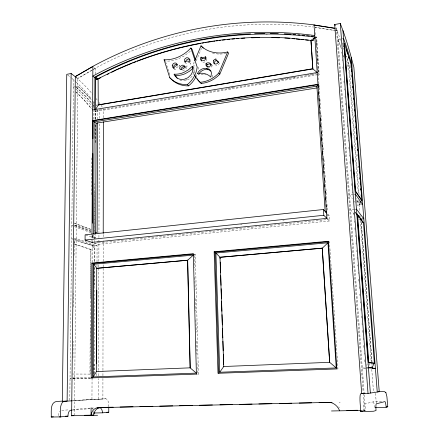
<?xml version="1.0" encoding="UTF-8"?>
<svg xmlns="http://www.w3.org/2000/svg" width="439" height="439" viewBox="0 0 439 439"><rect width="100%" height="100%" fill="white"/><g stroke="black" fill="none" stroke-linecap="round" stroke-linejoin="round"><path stroke-width="0.33" stroke-dasharray="2.19 1.65" d="M108.773 406.772L108.773 405.411A6.87 3.106 -88.8 0 0 105.695 398.804L73.187 400.483M102.935 378.44L102.896 398.969L73.132 400.593M102.94 375.702L102.951 370.911M102.951 370.225L103.149 267.565M103.149 266.885L103.154 264.827M103.16 261.408L103.198 240.874M103.203 236.769L103.209 234.031M103.434 117.685L103.45 108.79M93.858 373.803L93.908 363.558M94.456 242.564L94.725 183.579M94.934 137.873L95 123.93M95.022 119.134L95.06 110.216M95.225 74.081L95.252 68.27L96.443 67.59A431.74 395.38 79.3 0 1 313.007 26.988M93.99 373.671L94.028 364.09M94.385 285.372L94.467 266.89M94.495 261.414L94.561 246.356L74.893 239.782M94.753 232.643L94.934 192.337M95.159 142.466L95.241 124.023M95.263 119.243L95.296 111.045M94.33 373.721L94.374 364.14M94.385 361.407L94.802 266.994M94.829 261.523L94.895 245.785L74.526 238.948M95.351 142.691L95.433 124.193M95.455 119.397L95.493 111.177M95.757 110.068L95.751 111.44L94.753 110.76L316.826 73.95M94.478 238.152L95.631 238.031L95.647 234.613M96.58 375.685L96.591 372.261M96.992 266.797L96.997 264.744M97.008 262.006L97.068 245.571L76.161 238.498L73.571 238.767M97.546 119.359L97.579 109.783M327.67 213.93L329.085 215.406L329.459 220.987L97.76 244.38L97.771 241.22M98.418 399.089L98.484 378.544M98.49 375.806L98.506 371.015M98.512 370.329L98.841 267.631M98.841 266.945L98.852 264.207M98.857 261.468L98.934 238.19M98.934 237.504L99.302 123.161M99.318 118.371L99.346 109.47M73.829 244.046L90.664 249.484L89.957 374.116L90.286 374.105L90.544 327.527M90.714 297.395L90.983 249.451L94.561 246.356M91.427 194.686L91.641 156.35M91.943 241.702L91.976 234.86M95.631 238.031C93.48 236.594 91.136 238.854 92.349 234.794M92.415 237.417L92.431 234.777M91.949 399.474L92.058 378.588M92.645 262.407L92.744 243.343M92.744 242.679L92.755 240.682M92.772 238.02L92.788 234.689M93.37 119.348L93.414 111.155M93.425 108.422L93.463 101.31L94.445 102.594M93.589 234.651L93.578 237.296L92.684 236.605L92.338 237.269M72.989 358.01L73.115 341.169M73.538 306.663L73.648 291.222M74.087 255.317L74.24 240.94M74.383 415.481L77.791 78.411L75.321 76.595M69.779 400.286L73.461 79.728M74.224 240.841L74.153 244.013L90.983 249.451L90.664 249.484M190.806 61.894L190.608 60.121M212.202 77.242L212.476 74.334M360.32 203.18L359.837 204.338L356.726 200.003M194.137 62.135L192.814 65.279L193.89 66.426L194.938 63.924M196.255 60.791L201.523 48.274M185.543 67.008L186.284 68.061L185.999 68.632L185.165 69.62L183.475 70.514A3.918 3.358 -48.2 0 1 181.137 70.289M219.604 62.931L219.127 63.831A3.1 2.678 -45 0 1 216.465 65.202L215.56 65.021M198.785 73.993L198.318 74.849L203.378 74.372M211.933 65.318L212.163 65.839C211.51 67.408 209.496 68.473 207.905 67.611M366.527 365.374L367.256 364.244M190.312 51.242L184.21 55.983L177.361 59.287A33.051 27.684 -47.3 0 1 165.432 61.109M184.786 61.959L186.065 63.304L186.992 62.788A4.703 4.039 -47.8 0 1 189.961 62.612M92.338 69.96L77.791 78.411L93.502 69.389M92.925 69.625L95.252 68.27M94.089 69.055L95.252 68.385L93.825 67.14M179.941 80.09A11.085 9.51 -48.2 0 0 185.692 80.502L189.269 78.982L192.172 76.161A9.274 7.968 -48.2 0 0 194.027 70.042L193.539 67.655M178.185 66.646L176.374 67.71A4.324 3.704 -48.7 0 0 175.15 69.417L174.354 69.049M365.023 410.108L364.112 410.372L365.402 410.169L364.14 393.02M381.639 401.674L373.216 401.861L363.69 404.089A6.064 0.878 86.1 0 0 363.234 409.949M339.084 402.349L340.17 402.151M74.614 86.697L73.379 86.917L74.685 88.019M75.228 86.587L77.698 86.143L79.865 87.987A180.023 93.134 84.6 0 1 91.795 100.328M338.041 39.505L338.935 41.859A206.193 31.449 84 0 1 341.317 48.608A210.243 32.162 84 0 0 338.041 39.505L341.718 38.846M342.327 38.736L343.556 38.517M346.64 66.141L351.227 65.373M346.799 60.983L348.703 68.072L350.635 67.754M201.314 92.574L203.345 92.239M227.671 88.201L230.376 87.751M231.051 87.641L233.076 87.301M257.408 83.267L260.107 82.817M260.782 82.702L262.813 82.367M280.384 79.454L283.084 79.004M283.759 78.888L286.464 78.444M287.139 78.329L289.844 77.879M290.519 77.769L293.219 77.319M293.894 77.209L295.924 76.869M306.735 75.074L309.44 74.63M310.115 74.515L312.82 74.065M314.812 73.736L316.129 73.516M318.149 73.73L318.719 73.631L319.186 74.498L316.728 37.732L316.256 36.777L318.719 73.631M317.836 74.718L95.054 111.555L93.606 110.568M226.063 53.701L218.551 54.145L212.108 52.987M353.379 194.307L349.499 194.74L352.336 198.593M354.026 194.236L355.321 194.093M362.702 204.607L357.198 205.194L356.682 198.379M72.923 238.838L71.634 238.97L72.912 239.398M92.541 236.791L92.843 236.758M354.503 209.299L350.602 209.71L354.01 213.991M355.151 209.233L356.452 209.096M240.643 224.548L242.004 224.411M282.82 220.191L284.181 220.049M327.724 215.549L329.085 215.406M94.456 243.25L327.988 219.505L327.626 214.04M97.068 245.571L92.728 246.005L73.549 239.612M358.822 219.286L360.479 219.121M193.945 254.669L195.306 254.543L198.406 374.088L197.04 374.138L198.406 374.088M61.784 410.41L69.181 409.806M72.545 409.532L90.033 408.111M72.698 410.092L92.969 408.418M73.187 400.752L105.695 398.804M74.745 378.555L70.026 378.725L90.719 378.599M368.458 367.827L362.29 368.052L367.608 368.409M91.35 408.045L94.577 407.974M361.648 410.169L365.396 410.103L361.39 410.421M73.066 378.637L90.884 378.528M72.775 377.864L90.549 377.792M72.424 374.023L90.286 374.105M337.355 368.963L337.959 368.996L329.508 242.24L328.888 241.697M366.016 367.986L367.964 368.118M202.917 62.146C205.167 62.755 207.625 60.11 206.451 57.964M315.18 27.432L334.041 30.395M334.716 30.5L337.41 30.922L364.09 392.334M335.391 30.593L315.175 27.306L315.361 30.165M336.06 30.703L337.41 30.922L336.411 28.551L363.185 392.603M315.229 37.491L316.728 37.732M204.601 74.509L205.792 74.745M351.162 66.355L349.208 65.834L348.582 63.573A209.963 31.284 84 0 0 346.508 56.411M93.951 243.08L97.76 244.38M85.737 235.046L94.61 238.196M90.884 232.659L71.782 225.673L76.293 225.174L90.807 230.557M74.668 225.657L91.147 231.732M74.904 225.311L90.911 231.227M73.84 222.952L90.878 229.328M74.817 223.451L91.235 229.592M194.219 254.088L195.306 254.543M67.76 75.096L71.228 77.846M71.722 78.252L75.601 81.616M75.744 87.114L77.291 88.431A182.756 95.301 84.7 0 1 92.333 104.345M173.833 68.1L175.15 69.417M185.593 78.888L186.871 80.167M327.576 219.088L329.459 220.987M185.434 67.178L186.284 68.061M189.149 61.433L189.988 62.333M211.154 64.681L212.163 65.839M354.964 211.971L356.21 213.573M96.081 98.577L97.228 100.097M354.871 211.938L356.029 213.502M354.361 201.342L355.173 202.439M95.861 104.537L96.926 105.991M98.94 102.38L99.993 103.84M356.77 200.486L359.947 204.898L359.629 201.605M101.047 105.294L102.764 107.791M185.702 62.508L186.065 63.304M198 67.134L198.417 68.402A23.443 20.051 -48.8 0 1 198.208 70.031M165.635 61.745L170.272 76.381M376.289 403.101L375.993 399.26A7.765 1.021 85.7 0 0 375.136 393.245M359.102 194.768L349.257 65.702A210.533 31.378 84 0 0 346.492 56.038M361.297 222.474L372.19 364.343M361.182 222.397L372.069 364.194M348.703 68.072L358.273 193.089M358.85 200.601L359.684 211.532M359.947 214.951L360.101 216.998M360.364 220.416L371.553 366.609M371.767 369.336L373.49 391.884M369.188 363.091L369.446 366.499M341.761 51.961L341.866 53.328M342.321 59.463L342.425 60.823M342.881 66.958L342.985 68.319M343.951 81.27L344.055 82.636M344.511 88.771L344.615 90.132M345.07 96.267L345.175 97.628M345.581 103.083L345.734 105.13M346.141 110.579L346.245 111.945M347.211 124.895L347.364 126.937M347.82 133.072L347.924 134.438M348.33 139.887L348.434 141.254M348.89 147.389L348.994 148.75M349.449 154.885L349.554 156.246M349.96 161.7L350.113 163.747M350.569 169.877L350.673 171.243M351.079 176.697L351.184 178.058M351.59 183.513L351.743 185.554M352.199 191.689L352.303 193.056M353.829 213.502L353.933 214.869M354.394 221.02L354.492 222.386M354.904 227.852L355.058 229.904M355.464 235.37L355.568 236.736M356.029 242.888L356.128 244.254M356.589 250.406L356.688 251.772M357.099 257.238L357.253 259.29M357.659 264.755L357.763 266.122M358.224 272.273L358.323 273.64M358.734 279.105L358.888 281.158M359.294 286.623L359.448 288.67M359.854 294.141L359.958 295.507M360.419 301.653L360.518 303.02M360.929 308.491L361.083 310.538M361.489 316.003L361.643 318.055M362.049 323.521L362.153 324.887M362.559 330.353L362.713 332.405M363.124 337.871L363.278 339.923M363.684 345.389L363.838 347.441M364.244 352.907L364.348 354.273M364.754 359.739L364.908 361.791M363.234 393.289L364.496 410.432M315.526 32.596L316.047 40.421M316.091 41.101L316.596 48.625M316.64 49.305L317.139 56.823M317.188 57.509L317.688 65.027M317.732 65.713L318.237 73.231M318.28 73.911L319.148 86.9M319.191 87.586L320.788 111.528M321.013 114.925L322.978 144.316M323.203 147.691L323.472 151.784M323.746 155.878L325.211 177.811M325.392 180.544L325.705 185.214M325.941 188.748L327.395 210.621M315.712 37.244L315.85 39.28M316.075 42.671L316.393 47.417M316.618 50.809L316.936 55.555M317.161 58.947L317.479 63.693M317.748 67.765L318.017 71.831M194.252 255.454L194.57 267.801M194.817 277.399L195.13 289.74M195.36 298.657L195.673 310.999M195.904 319.91L196.217 332.252M196.447 341.169L196.782 354.196M197.007 363.108L197.287 374.077M58.371 415.612A5.279 2.656 -87.1 0 1 59.715 411.343M91.713 408.358A6.272 2.936 -88 0 1 92.591 409.373M93.233 410.992A6.272 2.936 -88 0 1 93.381 411.628M76.051 77.445A214.281 113.053 85.7 0 1 92.645 94.314M92.234 100.849A180.023 93.134 84.6 0 1 93.534 102.441M77.698 86.143A183.464 95.137 84.7 0 1 91.29 99.774M76.079 82.055A213.76 114.069 85.7 0 1 91.548 98.83M76.04 89.177A179.6 93.984 84.6 0 1 91.932 106.419M75.7 91.718A179.37 93.924 84.7 0 1 91.674 108.85M93.117 105.344A182.756 95.301 84.7 0 1 93.897 106.348M76.424 87.284A183.244 95.57 84.7 0 1 92.388 104.016M93.178 105.014A183.244 95.57 84.7 0 1 93.957 106.024M75.859 92.146A179.342 93.979 84.7 0 1 91.411 108.894M373.216 401.861A7.134 0.949 85.9 0 1 374.577 407.524M374.401 391.753A7.765 1.021 85.7 0 1 374.538 391.797M335.923 27.52A246.652 38.561 84.3 0 1 340.719 40.789M343.057 48.103A246.652 38.561 84.3 0 1 343.441 49.36M343.66 55.907A206.193 31.449 84 0 1 344.05 57.174M343.479 55.341A210.243 32.162 84 0 1 343.83 56.494M343.155 45.936A209.963 31.284 84 0 1 343.512 46.984M342.233 42.956A210.533 31.378 84 0 1 342.777 44.487M342.952 45.008A210.533 31.378 84 0 1 343.49 46.583M194.625 72.912A26.587 22.998 -44.9 0 1 193.879 66.426M194.022 73.318A26.691 23.064 -44.9 0 1 193.555 71.787M196.809 74.86A23.443 20.051 -48.8 0 1 196.365 75.909M266.018 34.588A435.356 396.582 78.1 0 1 267.384 34.588M338.71 406.92A13 12.199 64.2 0 1 339.314 407.765"/><path stroke-width="0.66" d="M94.808 412.885L93.562 413.006L102.539 412.83L108.773 412.226L108.773 407.458M103.214 233.345L103.423 121.79M94.758 110.085L94.912 77.072L96.108 76.386A436.953 398.025 78 0 1 250.559 33.885M95.225 109.503L95.367 77.324L96.256 76.82A436.262 397.394 78 0 1 314.609 37.068M95.653 233.927L96.114 123.189L92.958 120.851L318.176 84.634M93.222 376.925L96.492 371.542L96.723 268.306L187.689 260.228L193.358 255.097L93.754 264.218L93.222 376.925L196.348 373.112L190.098 367.833L187.563 260.179M96.525 363.344L96.799 290.217M97.529 122.777L97.118 232.9L95.225 232.198M317.057 72.336L312.831 68.918L98.237 105.025L98.111 78.603L98.331 78.773L95.367 77.324M99.406 407.617A8.325 7.183 -86.4 0 0 93.699 415.124L91.049 415.387L91.087 407.815M92.53 377.913L91.219 377.919L91.828 263.071L193.341 253.715L196.387 374.072M91.981 234.174L92.876 66.382L94.072 65.696A435.033 398.107 79.5 0 1 312.535 24.705L335.094 28.337L314.039 25.067M92.486 223.182L92.848 153.617M92.925 138.614L93.019 120.884M92.388 377.913L92.958 263.4L193.539 254.148M93.595 233.965L94.133 121.894L316.887 86.165L318.017 84.612M92.684 242.641L85.067 240.04L85.106 234.821L323.428 209.507L326.726 212.948L326.6 211.505M92.876 66.382L75.321 76.595L71.623 415.744L71.332 415.815M71.129 73.516L67.112 401.114L62.3 401.241L66.761 74.328L71.129 73.516A214.281 113.053 85.7 0 1 75.568 77.034M62.354 401.125L56.263 401.487C49.75 402.881 51.572 412.633 51.226 417.023L60.308 416.896L60.417 409.186A7.633 3.819 -87.5 0 1 64.379 401.279L72.512 400.791M206.067 63.457C204.53 67.024 210.27 67.924 211.154 64.681C210.5 62.568 207.674 62.256 206.067 63.457L207.098 64.621L206.884 66.015L207.406 67.2M373.929 363.207L368.354 362.548L357.187 215.061L357.609 215.017L363.459 222.524L374.352 363.19L373.929 363.207L372.327 367.602L367.937 367.262M360.562 202.598L361.527 200.283L355.283 191.256L344.121 43.79M219.846 74.092L228.598 53.157L227.643 51.945L218.852 72.956L219.846 74.092A26.307 22.592 -46.1 0 1 201.238 83.41L200.184 82.312A26.691 23.064 -44.9 0 1 194.598 74.806M194.664 60.878L201.013 45.804C207.823 52.735 218.507 54.343 227.643 51.945M310.977 40.437L313.051 40.64L314.066 38.303M189.149 61.433C191.047 58.919 187.233 56.23 185.285 58.53A2.694 2.299 -47.5 0 0 184.418 61.158L184.786 61.959L185.719 61.444A4.725 4.05 -47.8 0 1 189.149 61.438M179.315 66.037L179.677 65.422M201.007 57.174C197.808 62.393 207.801 61.674 205.419 56.779A4.856 4.16 -45.8 0 1 203.411 57.547L201.007 57.174L202.05 58.354L204.448 58.727A4.84 4.149 -45.8 0 0 205.973 58.233M202.05 58.354L201.43 60.181L201.627 61.048M95.554 109.613L98.237 105.025M186.734 66.41L186.954 66.037M219.741 372.245L223.747 366.516L219.988 257.276L322.248 248.134L329.667 362.323L336.241 367.937L327.955 242.778L215.906 253.034L219.741 372.245L336.241 367.937M325.617 212.344L326.698 212.915M199.339 73.187L199.975 72.43A8.709 7.556 -46.8 0 1 205.002 69.565L208.651 69.702L210.95 71.102M192.287 66.322L188.386 69.839L183.859 72.419A22.148 18.811 -47.8 0 1 174.107 74.191L175.166 76.134L176.703 77.703A11.129 9.543 -48.2 0 0 184.407 79.223L187.996 77.692L190.91 74.86A9.318 7.995 -48.3 0 0 192.776 68.72L192.287 66.322L193.122 67.211M193.138 68.072L189.653 71.156L185.148 73.719A22.054 18.751 -47.8 0 1 175.43 75.481L174.107 74.191M195.476 59.528L192.112 49.387L190.861 47.983C186.816 52.422 181.713 55.901 176.055 57.932A33.194 27.772 -47.3 0 1 164.082 59.77L169.739 77.654L171.078 78.927A29.04 24.842 -47 0 0 188.627 85.852A23.443 20.051 -48.8 0 0 196.123 76.424M327.955 242.778L322.319 248.189L219.988 257.276M215.939 60.412L214.556 61.937L214.402 63.776M375.263 407.507L386.177 407.293L387.774 406.777L386.913 396.719L385.892 392.587L384.24 391.511L378.517 391.643M310.971 40.3L312.831 68.918L310.971 40.3L315.164 37.6M184.973 66.684A3.013 2.579 -48.2 0 0 183.617 66.563L181.746 67.65A2.744 2.349 -48.2 0 0 181.022 69.631M75.321 76.595L92.87 66.503M207.098 64.621L209.546 63.913L211.192 64.478M360.962 411.48L362.01 411.491M313.051 40.64L289.493 38.122A432.014 393.404 78.3 0 0 115.704 70.026L96.437 79.552L100.756 77.698M107.423 74.4L108.636 73.801M111.671 72.303L115.918 70.202M51.231 417.034L53.366 416.809M364.963 393.108L360.765 393.706A8.742 1.29 86 0 0 360.112 402.684L360.748 411.513L362.115 411.123M334.705 24.518L340.302 23.476L343.808 32.925A247.355 36.684 84.2 0 1 350.596 54.919L353.856 67.216L379.241 391.731L368.019 393.415L361.681 393.574L334.705 24.518A246.652 38.561 84.3 0 1 335.193 25.703M361.527 200.283L361.873 200.244L351.282 65.515A206.511 29.923 84 0 0 344.472 43.746L344.094 43.768M91.049 415.387A8.385 7.222 -86.3 0 1 97.617 407.672L332.087 402.327M98.018 104.866L312.727 68.725M92.64 109.915L317.194 72.561M92.585 120.599L317.973 84.277M96.114 123.189L317.145 87.904M355.283 191.256L355.65 191.217L361.873 200.244M85.067 240.04L323.806 215.286L327.104 218.611M91.938 242.388L326.874 218.381L314.033 24.941M360.732 219.094L363.799 218.787L356.452 209.096M73.829 415.535L71.623 415.744L97.595 415.267M60.308 416.896L67.985 416.161A5.306 2.607 -87.4 0 1 70.674 410.262L72.023 410.152M214.155 251.794L328.388 241.263L336.867 368.941L217.996 373.282L214.155 251.794L215.384 252.365M328.888 241.697L214.973 252.178L218.836 373.293M96.723 268.306L187.689 260.228L190.23 367.838L96.328 371.542M60.878 416.841L59.353 416.918M97.024 408.083L99.73 407.858A6.3 2.881 -88.3 0 1 102.539 412.83M223.632 366.51L329.667 362.323L322.248 248.134M368.354 362.548L374.352 363.19M91.219 377.919L196.606 374.105M372.184 368.447L375.411 368.332L368.458 367.827M100.229 407.458L113.224 407.172M120.066 407.019L133.061 406.733M139.898 406.58L152.893 406.294M159.736 406.141L172.73 405.856M179.567 405.702L192.562 405.416M199.399 405.263L212.399 404.977M219.923 404.813L232.231 404.538M239.754 404.374L252.063 404.099M258.906 403.946L271.9 403.66M279.423 403.496L291.732 403.221M299.255 403.057L311.569 402.782M319.093 402.618L331.401 402.344M106.743 412.27L108.773 412.226M84.376 415.294L93.699 415.124M346.805 410.443L357.598 410.245M331.478 410.97L361.39 410.421M65.416 416.205L67.985 416.161M360.748 411.513L373.43 411.255L376.042 410.547A6.097 0.79 85.8 0 1 376.322 403.82L384.882 401.603A7.172 0.856 85.7 0 1 386.177 407.293M386.611 406.744L387.774 406.777M206.709 68.341L203.965 68.418A8.742 7.578 -46.8 0 0 198.922 71.299L197.259 73.725C201.945 72.479 207.411 73.467 210.819 77.083L211.461 73.203A7.029 6.086 -46.7 0 0 209.935 69.96L208.481 68.901L206.709 68.341L207.735 69.488M292.281 38.594L294.953 38.857M296.287 38.989L299.628 39.318M300.962 39.45L303.634 39.713M305.637 39.911L308.31 40.174M314.741 35.581L313.237 35.34A438.704 399.331 78.2 0 0 94.023 75.437L92.821 76.123L95.208 77.961M91.828 263.071L93.891 263.669M190.032 59.468L188.309 59.04L186.564 59.891A2.678 2.294 -47.5 0 0 185.664 61.592M218.682 62.623L217.909 62.091A4.198 3.627 -44.5 0 1 216.976 60.5M203.268 48.142L201.013 45.804M187.349 84.612L188.622 85.874M164.082 59.77L164.982 60.664M215.906 253.034L220.104 257.331L220.148 258.697M190.208 63.523L190.597 64.006M205.419 56.779L206.105 57.569M177.197 78.252L175.424 75.486M182.942 66.755L183.184 67.046M358.443 216.668L359.283 217.739M360.117 218.814L363.053 222.562L362.016 221.119M356.627 214.106L359.541 217.832M360.37 218.896L360.973 219.67M356.72 213.513L361.034 219.066L361.138 220.427M93.754 264.218L96.882 268.35M385.629 392.23L385.892 392.587M355.321 194.093L362.702 204.607M343.556 38.517L344.423 40.882A206.758 29.912 84 0 1 351.227 62.832L351.88 65.263M344.467 43.73L355.65 191.217M190.861 47.983L197.182 67.068A23.547 20.117 -48.8 0 1 187.338 84.601A29.166 24.919 -47.1 0 1 169.734 77.659M173.778 68.407C173.01 66.926 173.976 65.104 175.446 64.522A2.914 2.486 -48.7 0 1 177.274 64.473M96.393 77.824L96.657 79.722M351.271 57.372L377.249 392.032M351.403 69.455L351.562 71.497M351.875 75.585L351.979 76.951M352.297 81.039L352.457 83.081M352.72 86.488L352.824 87.849M353.192 92.624L353.302 93.984M353.614 98.073L353.719 99.433M354.037 103.522L354.141 104.888M354.514 109.657L354.619 111.018M354.931 115.106L355.041 116.472M355.354 120.56L355.464 121.921M355.831 126.69L355.936 128.056M356.254 132.144L356.358 133.505M356.677 137.594L356.83 139.64M357.571 149.178L357.675 150.539M357.994 154.627L358.098 155.993M358.888 166.211L358.992 167.577M359.311 171.665L359.415 173.026M359.782 177.795L359.892 179.161M360.205 183.25L360.315 184.61M360.628 188.699L360.732 190.06M361.105 194.834L361.209 196.195M372.398 367.075L372.502 368.436M357.609 215.017L368.798 362.532M342.947 30.505L370.362 393.064M340.302 23.476L368.019 393.415M318.22 85.32L318.357 87.366M318.676 92.141L318.807 94.182M319.082 98.276L319.263 101.003M319.532 105.097L319.669 107.143M319.987 111.918L320.124 113.964M320.393 118.058L320.574 120.785M320.849 124.879L320.986 126.926M321.299 131.7L321.436 133.747M321.71 137.835L321.891 140.568M322.16 144.656L322.297 146.703M322.616 151.477L322.797 154.21M323.066 158.298L323.203 160.345M323.521 165.119L323.658 167.166M323.927 171.259L324.064 173.306M324.383 178.08L324.52 180.127M324.833 184.901L324.97 186.948M325.244 191.042L325.381 193.089M325.694 197.863L325.831 199.91M326.15 204.684L326.287 206.725M316.887 86.165L325.167 211.653M323.428 209.507L323.806 215.286M220.263 262.105L220.603 272.345M220.718 275.752L221.036 285.306M221.152 288.719L221.47 298.273M221.585 301.686L221.904 311.24M222.019 314.653L222.359 324.887M222.474 328.301L222.792 337.854M222.908 341.262L223.226 350.816M223.336 354.229L223.681 364.463M346.195 49.805A206.473 30.022 84 0 1 346.711 51.385M347.057 52.45A206.473 30.022 84 0 1 347.573 54.074M348.423 56.84A206.473 30.022 84 0 1 348.934 58.535M330.94 402.525A13.099 12.292 64.5 0 1 339.643 410.816M116.527 69.922A431.707 393.152 78.3 0 1 131.409 63.54M132.666 63.035A431.707 393.152 78.3 0 1 135.81 61.8M137.078 61.312A431.707 393.152 78.3 0 1 155.664 54.765M156.311 54.557A431.707 393.152 78.3 0 1 176.714 48.691M177.383 48.526A431.707 393.152 78.3 0 1 198.971 43.757M199.635 43.631A431.707 393.152 78.3 0 1 200.958 43.384M202.286 43.148A431.707 393.152 78.3 0 1 203.614 42.912M204.947 42.682A431.707 393.152 78.3 0 1 206.281 42.457M207.614 42.232A431.707 393.152 78.3 0 1 212.295 41.502M213.639 41.304A431.707 393.152 78.3 0 1 214.984 41.107M216.328 40.92A431.707 393.152 78.3 0 1 217.673 40.739M219.023 40.558A431.707 393.152 78.3 0 1 220.373 40.383M222.397 40.136A431.707 393.152 78.3 0 1 225.103 39.817M227.139 39.592A431.707 393.152 78.3 0 1 229.86 39.312M231.907 39.115A431.707 393.152 78.3 0 1 234.635 38.868M236.687 38.698A431.707 393.152 78.3 0 1 238.739 38.539M241.488 38.341A431.707 393.152 78.3 0 1 244.88 38.133M251.58 37.809A431.707 393.152 78.3 0 1 259.658 37.584M271.851 37.589A431.707 393.152 78.3 0 1 279.347 37.792M284.818 38.045A431.707 393.152 78.3 0 1 289.614 38.33M254.636 33.721A436.953 398.025 78 0 1 264.865 33.507M270.265 33.507A436.953 398.025 78 0 1 278.282 33.649M284.324 33.88A436.953 398.025 78 0 1 291.052 34.247M293.071 34.385A436.953 398.025 78 0 1 295.771 34.582M297.796 34.741A436.953 398.025 78 0 1 299.826 34.917M302.537 35.164A436.953 398.025 78 0 1 304.567 35.361M306.603 35.575A436.953 398.025 78 0 1 309.319 35.872M311.355 36.113A436.953 398.025 78 0 1 313.397 36.36M201.232 83.415A26.587 22.998 -44.9 0 1 197.127 78.707M218.841 72.945A26.406 22.652 -46.1 0 1 200.184 82.312M192.897 68.05A26.691 23.064 -44.9 0 1 192.825 66.947M172.236 65.329L172.456 67.09L173.833 68.1A4.346 3.715 -48.7 0 1 175.062 66.388L177.378 65.186L176.703 63.595A2.925 2.497 -48.8 0 0 174.129 63.189L173.279 63.688L172.236 65.329M213.552 60.758C212.8 62.184 213.798 64.083 215.467 64.034A3.111 2.689 -45 0 0 218.134 62.656L218.617 61.756L216.915 60.911A4.214 3.638 -44.5 0 1 215.895 58.842L214.122 59.902L213.552 60.758M185.006 66.733L183.881 68.297L182.185 69.197A3.94 3.369 -48.2 0 1 179.842 68.978L179.727 68.314A2.755 2.36 -48.3 0 1 180.451 66.322L182.328 65.23A3.024 2.59 -48.3 0 1 184.265 65.674L185.006 66.733"/></g></svg>
